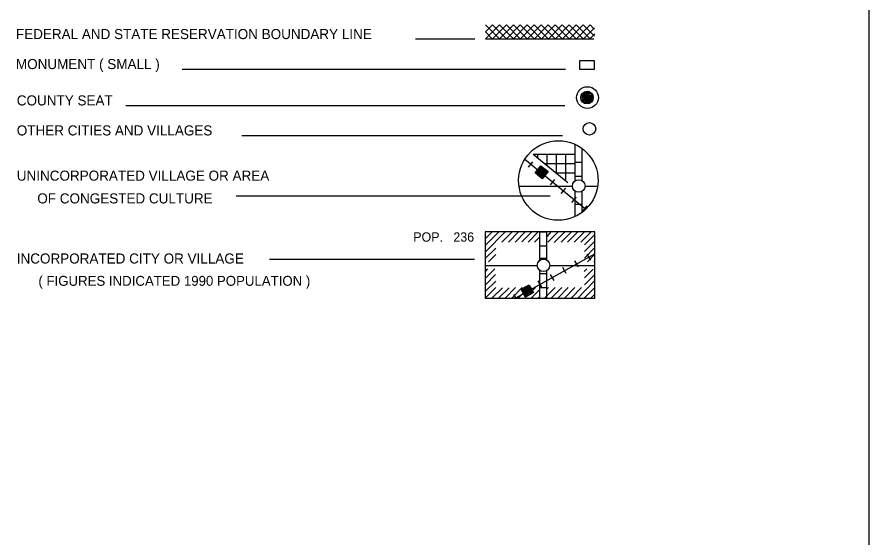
# Model space of a CAD drawing. Extents: x 1375158 to 1907859, y 15619447 to 16161288.
# Drawn here: x 1744677 to 1781288, y 15880433 to 15902811 of the extents above; entities that cross this region are included whole.
import ezdxf

# ---------------------------------------------------------------- set-up
doc = ezdxf.new("R2010")
doc.units = 0
doc.layers.add('L12', color=7, linetype='Continuous')
doc.layers.add('L23', color=7, linetype='Continuous')

msp = doc.modelspace()

# ---------------------------------------------------------------- linework, layer by layer
at = {"layer": 'L12'}
for p, q in [((1766245, 15895549), (1768547, 15895549)), ((1769091, 15895549), (1769630, 15895549)), ((1764788, 15892138), (1767032, 15892138)), ((1767570, 15892138), (1769471, 15892138))]:
    msp.add_line(p, q, dxfattribs=at)
at = {"layer": 'L23'}
for p, q in [((1781288, 15971101), (1781288, 15789766)), ((1764804, 15902471), (1765406, 15901875)), ((1764814, 15901880), (1765406, 15902471)), ((1764814, 15902176), (1765105, 15902471)), ((1765105, 15902471), (1765707, 15901875)), ((1765115, 15901880), (1765707, 15902471)), ((1765406, 15902471), (1766008, 15901875)), ((1765416, 15901880), (1766008, 15902471)), ((1765707, 15902471), (1766303, 15901875)), ((1765712, 15901880), (1766303, 15902471)), ((1766008, 15902471), (1766604, 15901875)), ((1766013, 15901880), (1766604, 15902471)), ((1766303, 15902471), (1766905, 15901875)), ((1766314, 15901880), (1766905, 15902471)), ((1766604, 15902471), (1767206, 15901875)), ((1766615, 15901880), (1767206, 15902471)), ((1766905, 15902471), (1767507, 15901875)), ((1766916, 15901880), (1767507, 15902471)), ((1767206, 15902471), (1767808, 15901875)), ((1767211, 15901880), (1767808, 15902471)), ((1767507, 15902471), (1768104, 15901875)), ((1767512, 15901880), (1768104, 15902471)), ((1767808, 15902471), (1768405, 15901875)), ((1767813, 15901880), (1768405, 15902471)), ((1768104, 15902471), (1768706, 15901875)), ((1768114, 15901880), (1768706, 15902471)), ((1768405, 15902471), (1769007, 15901875)), ((1768415, 15901880), (1769007, 15902471)), ((1768706, 15902471), (1769308, 15901875)), ((1768716, 15901880), (1769308, 15902471)), ((1769007, 15902471), (1769487, 15901991)), ((1769308, 15902471), (1769482, 15902297)), ((1764804, 15902176), (1765099, 15901880)), ((1769033, 15901896), (1769487, 15902350)), ((1769286, 15901880), (1769503, 15902091)), ((1764350, 15901864), (1761805, 15901864)), ((1764804, 15901875), (1769471, 15901875)), ((1751773, 15900576), (1768246, 15900576)), ((1749355, 15899013), (1768215, 15899013)), ((1754339, 15897724), (1768120, 15897724)), ((1768663, 15895781), (1768663, 15897339)), ((1766863, 15896922), (1768663, 15896922)), ((1767064, 15896774), (1767064, 15896922)), ((1767465, 15896431), (1767465, 15896922)), ((1767866, 15896130), (1767866, 15896922)), ((1768262, 15895781), (1768262, 15896922)), ((1768964, 15895781), (1768964, 15897154)), ((1766662, 15896357), (1766847, 15896589)), ((1767349, 15896520), (1768663, 15896520)), ((1768663, 15896573), (1768964, 15896573)), ((1766937, 15896114), (1767497, 15896172)), ((1766963, 15896140), (1767465, 15896188)), ((1766974, 15896098), (1767470, 15896145)), ((1766990, 15896167), (1767438, 15896214)), ((1767016, 15896198), (1767412, 15896240)), ((1767032, 15896225), (1767380, 15896267)), ((1767053, 15896256), (1767354, 15896283)), ((1767074, 15896283), (1767333, 15896304)), ((1767106, 15896314), (1767296, 15896330)), ((1767122, 15896341), (1767269, 15896346)), ((1767138, 15895987), (1767322, 15896225)), ((1767148, 15896362), (1767248, 15896372)), ((1767164, 15896388), (1767222, 15896388)), ((1766995, 15896071), (1767454, 15896124)), ((1767032, 15896050), (1767423, 15896087)), ((1767053, 15896029), (1767407, 15896066)), ((1767079, 15896008), (1767380, 15896040)), ((1767106, 15895982), (1767365, 15896013)), ((1767138, 15895955), (1767338, 15895982)), ((1767164, 15895939), (1767312, 15895955)), ((1767190, 15895913), (1767296, 15895924)), ((1767211, 15895897), (1767270, 15895897)), ((1767597, 15895607), (1767787, 15895839)), ((1767866, 15896124), (1768663, 15896124)), ((1768663, 15895971), (1768964, 15895971)), ((1768061, 15895232), (1768257, 15895454)), ((1754096, 15895137), (1767586, 15895137)), ((1768521, 15894846), (1768716, 15895079)), ((1768663, 15894239), (1768663, 15895332)), ((1768964, 15894424), (1768964, 15895332)), ((1768663, 15894773), (1768964, 15894773)), ((1768991, 15894466), (1769181, 15894699)), ((1764798, 15893283), (1765105, 15893600)), ((1764798, 15893004), (1765390, 15893600)), ((1764814, 15892729), (1765654, 15893579)), ((1765506, 15893141), (1765955, 15893590)), ((1765791, 15893146), (1766229, 15893590)), ((1766082, 15893141), (1766530, 15893600)), ((1766372, 15893157), (1766800, 15893579)), ((1766646, 15893146), (1767090, 15893600)), ((1767148, 15893590), (1767449, 15893590)), ((1767148, 15892370), (1767148, 15893590)), ((1767449, 15892381), (1767449, 15893590)), ((1767454, 15893389), (1767665, 15893606)), ((1767491, 15893141), (1767929, 15893590)), ((1767766, 15893130), (1768215, 15893590)), ((1768061, 15893146), (1768500, 15893590)), ((1768331, 15893141), (1768780, 15893590)), ((1768621, 15893141), (1769065, 15893590)), ((1768906, 15893141), (1769345, 15893590)), ((1766921, 15893146), (1767148, 15893363)), ((1769065, 15893025), (1769513, 15893474)), ((1764804, 15892449), (1765247, 15892882)), ((1767148, 15892988), (1767449, 15892988)), ((1769065, 15892740), (1769513, 15893188)), ((1769070, 15892454), (1769513, 15892909)), ((1764941, 15892291), (1765247, 15892608)), ((1769329, 15892370), (1769181, 15892629)), ((1769197, 15892296), (1769513, 15892623)), ((1755522, 15892412), (1764339, 15892412)), ((1767148, 15892449), (1767449, 15892449)), ((1768806, 15892080), (1768653, 15892338)), ((1769471, 15892296), (1769513, 15892338)), ((1764804, 15891879), (1764915, 15891990)), ((1764804, 15891588), (1765216, 15891990)), ((1764804, 15891303), (1765237, 15891747)), ((1767148, 15890738), (1767148, 15891921)), ((1767148, 15891789), (1767449, 15891789)), ((1767449, 15890738), (1767449, 15891921)), ((1767755, 15891499), (1767607, 15891757)), ((1768278, 15891789), (1768130, 15892048)), ((1769054, 15891879), (1769170, 15891990)), ((1769065, 15891604), (1769440, 15891979)), ((1769065, 15891314), (1769503, 15891757)), ((1764814, 15891029), (1765247, 15891462)), ((1767233, 15891208), (1767079, 15891472)), ((1768774, 15890738), (1769498, 15891472)), ((1764798, 15890738), (1765258, 15891187)), ((1765078, 15890738), (1765532, 15891182)), ((1765379, 15890749), (1765823, 15891182)), ((1765654, 15890738), (1766097, 15891187)), ((1765939, 15890738), (1766388, 15891187)), ((1766224, 15890749), (1766657, 15891182)), ((1766356, 15891087), (1766372, 15891140)), ((1766372, 15891055), (1766404, 15891155)), ((1766388, 15891029), (1766430, 15891171)), ((1766404, 15891008), (1766462, 15891187)), ((1766430, 15890965), (1766499, 15891214)), ((1766446, 15890928), (1766530, 15891229)), ((1766462, 15890907), (1766557, 15891245)), ((1766472, 15890870), (1766588, 15891256)), ((1766488, 15890723), (1766958, 15891198)), ((1766499, 15890839), (1766620, 15891282)), ((1766514, 15890807), (1766646, 15891288)), ((1766530, 15890781), (1766678, 15891314)), ((1766557, 15890796), (1766699, 15891282)), ((1766705, 15890913), (1766557, 15891182)), ((1766588, 15890812), (1766715, 15891256)), ((1766620, 15890833), (1766731, 15891214)), ((1766657, 15890849), (1766747, 15891187)), ((1766678, 15890865), (1766763, 15891156)), ((1766715, 15890881), (1766778, 15891129)), ((1766747, 15890907), (1766805, 15891097)), ((1766773, 15890913), (1766821, 15891066)), ((1766789, 15890749), (1767132, 15891087)), ((1766805, 15890928), (1766837, 15891039)), ((1767148, 15891187), (1767449, 15891187)), ((1767349, 15890733), (1767808, 15891198)), ((1767428, 15891108), (1767512, 15891187)), ((1767639, 15890749), (1768083, 15891187)), ((1767924, 15890738), (1768362, 15891187)), ((1768199, 15890733), (1768653, 15891187)), ((1768500, 15890754), (1768938, 15891187)), ((1769054, 15890738), (1769498, 15891182)), ((1766113, 15890749), (1766029, 15890891)), ((1766831, 15890950), (1766847, 15891008)), ((1767064, 15890733), (1767138, 15890812)), ((1769329, 15890738), (1769503, 15890907))]:
    msp.add_line(p, q, dxfattribs=at)
for points in [[(1769498, 15900576), (1769498, 15900929), (1768848, 15900929), (1768848, 15900576)], [(1766937, 15896114), (1767190, 15896425), (1767497, 15896172), (1767248, 15895866)], [(1766530, 15890781), (1766340, 15891124), (1766678, 15891314), (1766874, 15890971)]]:
    msp.add_lwpolyline(points, close=True, dxfattribs=at)
for points in [[(1769012, 15899541), (1769281, 15899615), (1768991, 15899530), (1769308, 15899588), (1768970, 15899483), (1769308, 15899567), (1769313, 15899572), (1768933, 15899456), (1769371, 15899541), (1768954, 15899409), (1769387, 15899488), (1768922, 15899340), (1769408, 15899456), (1768912, 15899256), (1769408, 15899398), (1768964, 15899240), (1769413, 15899356), (1768964, 15899171), (1769371, 15899298), (1769054, 15899129), (1769355, 15899240), (1769154, 15899113), (1769355, 15899192), (1769387, 15899314), (1768970, 15899213)], [(1766863, 15896922), (1768347, 15895707)], [(1766499, 15896705), (1769123, 15894556)], [(1766324, 15893590), (1764798, 15893590), (1764798, 15890738), (1769513, 15890738), (1769513, 15893590), (1766324, 15893590)], [(1766108, 15890754), (1769503, 15892639)]]:
    msp.add_lwpolyline(points, dxfattribs=at)
for centre, radius in [((1769189, 15899351), 469), ((1769172, 15899351), 269), ((1769275, 15898009), 269), ((1768816, 15895552), 269), ((1767299, 15892143), 269)]:
    msp.add_circle(centre, radius, dxfattribs=at)
msp.add_ellipse((1767939, 15895789), major_axis=(-10, -1709), ratio=0.999925, dxfattribs=at)

# ---------------------------------------------------------------- texts
for s, height, p in [('FEDERAL AND STATE RESERVATION BOUNDARY LINE', 433.31, (1744629, 15901864)), ('MONUMENT ( SMALL )', 433.31, (1744629, 15900576)), ('COUNTY SEAT', 433.31, (1744666, 15899013)), ('OTHER CITIES AND VILLAGES', 433.31, (1744666, 15897724)), ('UNINCORPORATED VILLAGE OR AREA', 433.31, (1744666, 15895781)), ('OF CONGESTED CULTURE', 433.31, (1745548, 15894804)), ('POP.   236', 400, (1761704, 15893162)), ('INCORPORATED CITY OR VILLAGE', 433.31, (1744666, 15892222)), ('( FIGURES INDICATED 1990 POPULATION )', 425.01, (1745595, 15891266))]:
    msp.add_text(s, height=height, dxfattribs=at).set_placement(p)

doc.saveas('drawing.dxf')
